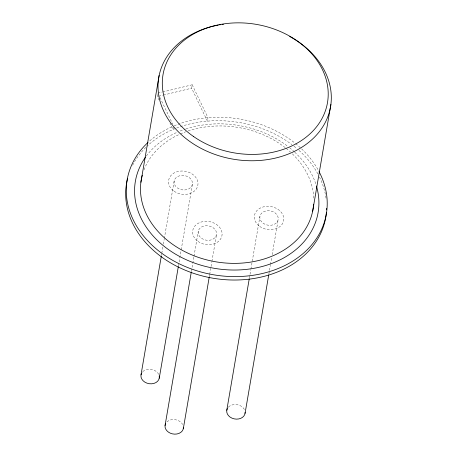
<?xml version="1.0" encoding="UTF-8"?>
<svg xmlns="http://www.w3.org/2000/svg" width="457" height="457" viewBox="0 0 457 457"><rect width="100%" height="100%" fill="white"/><g stroke="black" fill="none" stroke-linecap="round" stroke-linejoin="round"><path stroke-width="0.34" stroke-dasharray="2.29 1.71" d="M157.619 94.508L157.271 96.564L158.785 99.729M173.523 126.783L173.054 129.52L170.021 123.184M161.43 255.423L161.669 254.018M161.789 253.315L162.869 246.997M163.349 244.187L164.189 239.268M164.309 238.565L174.151 180.983M192.197 84.785L207.986 117.74L207.398 121.162L191.614 88.201L192.197 84.785L162.663 91.971M178.447 265.877L181.086 250.43M181.206 249.728L192.368 184.422A9.271 7.243 9.7 0 0 179.938 175.688A9.271 7.243 9.7 0 0 177.476 187.998A9.271 7.243 9.7 0 0 192.368 184.422M191.42 271.287L193.865 256.988M193.985 256.286L198.264 231.259M209.335 276.479L209.62 274.817M209.694 274.371L211.78 262.181M211.899 261.478L216.538 234.344M249.345 278.256L250.784 269.83M250.904 269.127L259.907 216.464M268.825 274.337L270.384 265.203M270.504 264.506L271.704 257.48M272.183 254.675L278.187 219.56M171.838 126.875L170.638 127.394A101.037 78.964 9.7 0 0 147.622 142.812M174.226 125.846L175.985 125.092A101.037 78.964 9.7 0 1 205.262 117.963L211.471 117.455A101.037 78.964 9.7 0 1 295.085 143.201M175.397 128.508L170.055 130.816A101.037 78.964 9.7 0 0 147.04 146.234M157.854 93.142L161.978 92.137M158.642 96.227L162.766 95.222M163.452 95.056L191.614 88.201M159.979 97.581L172.729 124.201M144.029 169.821A87.133 68.099 9.7 0 1 179.881 134.164M180.452 133.912A87.133 68.099 9.7 0 1 185.725 131.793M188.141 130.953A87.133 68.099 9.7 0 1 285.734 148.051M286.236 148.445A87.133 68.099 9.7 0 1 290.561 152.152M292.383 153.872A87.133 68.099 9.7 0 1 313.748 198.475M132.61 165.257A101.037 78.964 9.7 0 1 146.554 146.697M176.613 128.034A101.037 78.964 9.7 0 1 204.679 121.385L210.883 120.877A101.037 78.964 9.7 0 1 291.886 144.601M293.982 146.211A101.037 78.964 9.7 0 1 297.027 148.702M298.992 150.416A101.037 78.964 9.7 0 1 318.238 174.597M319.454 176.979A101.037 78.964 9.7 0 1 326.155 199.155M295.599 143.612A101.037 78.964 9.7 0 1 318.82 171.175M146.36 156.014A92.697 72.446 9.7 0 1 177.088 132.313M180.172 131.022A92.697 72.446 9.7 0 1 185.262 129.171M185.908 128.954A92.697 72.446 9.7 0 1 288.013 146.514M289.618 147.777A92.697 72.446 9.7 0 1 294.222 151.718M294.714 152.175A92.697 72.446 9.7 0 1 316.027 184.657M227.866 407.758A9.271 7.243 9.7 0 1 228.163 407.381M228.489 407.027A9.271 7.243 9.7 0 1 237.12 404.685A9.271 7.243 9.7 0 1 244.506 409.74M166.976 421.874A9.271 7.243 9.7 0 1 182.709 424.53M142.184 372.306A9.271 7.243 9.7 0 1 142.493 371.941M142.835 371.592A9.271 7.243 9.7 0 1 151.553 369.416A9.271 7.243 9.7 0 1 158.796 374.603M174.134 191.26A14.83 11.591 9.7 0 0 197.858 185.325A14.83 11.591 9.7 0 0 177.79 171.524A14.83 11.591 9.7 0 0 174.134 191.26M259.713 226.426A14.83 11.591 9.7 0 0 283.603 220.84A14.83 11.591 9.7 0 0 263.826 206.77A14.83 11.591 9.7 0 0 259.713 226.426M198.03 241.439A14.83 11.591 9.7 0 0 221.919 235.852A14.83 11.591 9.7 0 0 202.137 221.782A14.83 11.591 9.7 0 0 198.03 241.439M262.986 223.102A9.271 7.243 9.7 0 0 278.09 220.006A9.271 7.243 9.7 0 0 266.065 210.923A9.271 7.243 9.7 0 0 262.986 223.102M201.531 238.286A9.271 7.243 9.7 0 0 216.458 234.789A9.271 7.243 9.7 0 0 204.096 225.998A9.271 7.243 9.7 0 0 201.531 238.286"/><path stroke-width="0.69" d="M140.899 182.269L159.145 75.439M141.024 374.803L161.31 256.126M159.242 378.236L178.327 266.58M165.057 425.524L191.3 271.989M183.331 428.609L209.26 276.925M226.781 410.277L249.225 278.959M245.055 413.374L268.705 275.04M312.651 211.265L330.897 104.436M293.697 38.794A87.133 68.099 9.7 0 1 305.664 144.675A87.133 68.099 9.7 0 1 172.78 125.584A87.133 68.099 9.7 0 1 210.614 26.854M211.243 26.689A87.133 68.099 9.7 0 1 218.263 25.101M219.566 24.867A87.133 68.099 9.7 0 1 220.868 24.649M222.182 24.45A87.133 68.099 9.7 0 1 223.496 24.261M289.698 36.486A87.133 68.099 9.7 0 1 293.137 38.451M183.446 427.706A9.271 7.243 9.7 0 1 172.466 433.876A9.271 7.243 9.7 0 1 165.571 423.776M319.135 171.769A101.037 78.964 9.7 0 1 281.084 267.276A101.037 78.964 9.7 0 1 152.472 245.563A101.037 78.964 9.7 0 1 147.622 142.812M316.421 185.953A92.697 72.446 9.7 0 1 214.773 268.385A92.697 72.446 9.7 0 1 145.566 157.111M326.372 212.608A101.037 78.964 9.7 0 1 212.665 278.159A101.037 78.964 9.7 0 1 127.629 178.339M326.618 208.352A101.037 78.964 9.7 0 1 326.566 209.774M159.236 375.957A9.271 7.243 9.7 0 1 149.285 383.72A9.271 7.243 9.7 0 1 141.453 373.5M245.135 412.471A9.271 7.243 9.7 0 1 234.144 418.858A9.271 7.243 9.7 0 1 227.363 408.547M313.639 204.205A87.133 68.099 9.7 0 1 215.881 261.821A87.133 68.099 9.7 0 1 142.264 175.271M193.357 136.386A83.425 65.202 9.7 0 0 327.258 103.928A83.425 65.202 9.7 0 0 215.144 25.569A83.425 65.202 9.7 0 0 193.357 136.386"/></g></svg>
